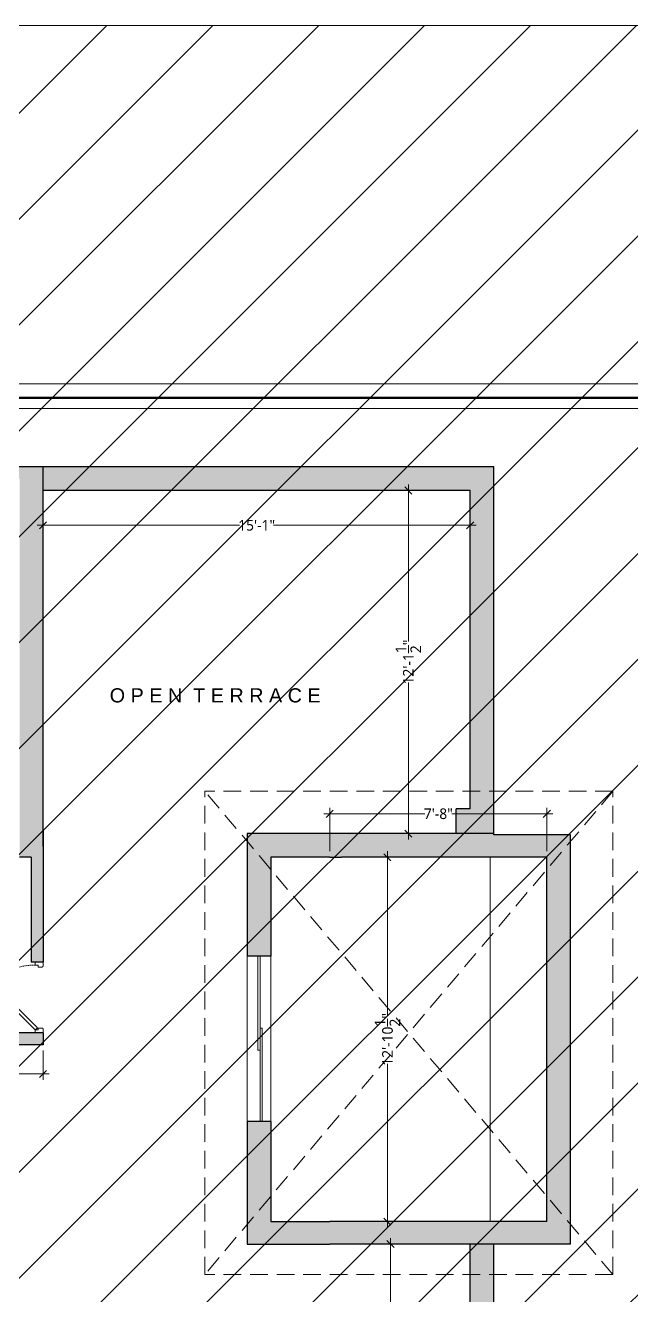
# Model space of a CAD drawing. Header units: inches. Extents: x -179 to 4134, y -2155 to 815.
# Drawn here: x 1454 to 1710, y 276 to 815 of the extents above; entities that cross this region are included whole.
import ezdxf

# ---------------------------------------------------------------- set-up
doc = ezdxf.new("R2010")
doc.units = ezdxf.units.IN
doc.header["$LTSCALE"] = 5
doc.linetypes.add('DASHED', pattern=[0.75, 0.5, -0.25])
doc.linetypes.add('HIDDEN', pattern=[0.375, 0.25, -0.125])
for name, color, linetype, lineweight in [('Balcony', 1, 'Continuous', 13), ('DIM', 5, 'Continuous', 9), ('doors', 24, 'Continuous', 9), ('STEP', 25, 'Continuous', 15), ('text', 7, 'Continuous', 5), ('title', 7, 'Continuous', 5), ('wall', 7, 'Continuous', 30), ('wall hatch', 252, 'Continuous', 5)]:
    doc.layers.add(name, color=color, linetype=linetype, lineweight=lineweight)
doc.styles.add('irfan', font='trebuc.ttf')
doc.styles.add('KARUN', font='arial.ttf')
doc.dimstyles.new('IRFAN', dxfattribs={"dimtxt": 4.5, "dimasz": 3, "dimexe": 2.5, "dimexo": 2.5, "dimgap": 0.09, "dimtad": 0, "dimdec": 1, "dimzin": 3, "dimdsep": 46, "dimlunit": 4, "dimtxsty": 'irfan', "dimblk": 'OBLIQUE', "dimcen": 2, "dimdle": 2.5, "dimclrd": 251, "dimclre": 251, "dimclrt": 7, "dimadec": 0, "dimazin": 0, "dimtm": 1e-09, "dimtfac": 1, "dimtdec": 1, "dimtofl": 0, "dimtmove": 0, "dimatfit": 3, "dimfxl": 2, "dimtolj": 1, "dimtzin": 0, "dimlwd": 0, "dimlwe": -1, "dimarcsym": 0})

# ---------------------------------------------------------------- blocks, each defined once
blk = doc.blocks.new('d2')
at = {"layer": 'doors'}
blk.add_lwpolyline([(-25.9, 26.27), (-2.56, 2.94), (-1.5, 4), (-24.84, 27.34), (-25.9, 26.27)], dxfattribs=at)
blk.add_lwpolyline([(-36, 0), (-34, 0), (-36, 0), (-36, 4), (-34.5, 4), (-34.5, 2.5), (-33.5, 2.5), (-33.5, 0.5), (-33.62, 0.5), (-33.62, 0.38, -0.414214), (-33.88, 0.12), (-34, 0.12), (-34, 0)], format="xyb", dxfattribs=at)
blk.add_lwpolyline([(0, 4), (-1.5, 4), (-1.5, 2.5), (-2.5, 2.5), (-2.5, 0.5), (-2.38, 0.5), (-2.38, 0.38, 0.414214), (-2.12, 0.12), (-2, 0.12), (-2, 0), (0, 0), (-2, 0), (0, 0), (0, 4)], format="xyb", close=True, dxfattribs=at)
at = {"layer": 'doors', "color": 144, "linetype": 'HIDDEN', "ltscale": 0.5}
blk.add_arc((-1.5, 4), 33.03, 120, 182.60256, dxfattribs=at)
blk = doc.blocks.new('door')
at = {"layer": 'doors', "linetype": 'Continuous'}
blk.add_line((0, 0), (0, 0), dxfattribs=at)
at = {"layer": 'doors', "xscale": -1.166666666666717, "yscale": 1.166666666666717, "zscale": 1.166666666666717, "rotation": 270}
blk.add_blockref('d2', (0, 0), dxfattribs=at)
blk = doc.blocks.new('_Oblique')
at = {"color": 0, "linetype": 'ByBlock', "lineweight": -2}
blk.add_line((-0.5, -0.5), (0.5, 0.5), dxfattribs=at)
blk = doc.blocks.new('*D9')
at = {"layer": 'Defpoints', "color": 0, "ltscale": 0.25, "transparency": 16777216}
for p in [(1461.03, 603.18), (1461.03, 602.53), (1642.03, 603.18)]:
    blk.add_point(p, dxfattribs=at)
at = {"layer": 'DIM', "color": 251, "lineweight": 0, "ltscale": 0.25, "transparency": 16777216}
for p, q in [((1458.53, 602.53), (1544.33, 602.53)), ((1644.53, 602.53), (1558.72, 602.53))]:
    blk.add_line(p, q, dxfattribs=at)
at = {"layer": 'DIM', "color": 1, "ltscale": 0.25, "transparency": 16777216}
for p, q in [((1461.03, 600.68), (1461.03, 600.03)), ((1642.03, 600.68), (1642.03, 600.03))]:
    blk.add_line(p, q, dxfattribs=at)
at = {"layer": 'DIM', "color": 251, "lineweight": 0, "ltscale": 0.25, "transparency": 16777216, "xscale": 3, "yscale": 3, "zscale": 3, "rotation": 180}
blk.add_blockref('_Oblique', (1461.03, 602.53), dxfattribs=at)
at = {"layer": 'DIM', "color": 251, "lineweight": 0, "ltscale": 0.25, "transparency": 16777216, "xscale": 3, "yscale": 3, "zscale": 3}
blk.add_blockref('_Oblique', (1642.03, 602.53), dxfattribs=at)
at = {"layer": 'DIM', "color": 1, "ltscale": 0.25, "transparency": 16777216, "insert": (1551.53, 602.53), "char_height": 4.5, "attachment_point": 5, "style": 'irfan'}
blk.add_mtext('\\A1;15\'-1"', dxfattribs=at)
blk = doc.blocks.new('*D10')
at = {"layer": 'Defpoints', "color": 0, "ltscale": 0.25, "transparency": 16777216}
for p in [(1615.82, 617.3), (1615.82, 617.3), (1615.82, 471.8)]:
    blk.add_point(p, dxfattribs=at)
at = {"layer": 'DIM', "color": 251, "lineweight": 0, "ltscale": 0.25, "transparency": 16777216}
for p, q in [((1615.82, 619.8), (1615.82, 553.21)), ((1615.82, 469.3), (1615.82, 535.88))]:
    blk.add_line(p, q, dxfattribs=at)
at = {"layer": 'DIM', "color": 251, "lineweight": 0, "ltscale": 0.25, "transparency": 16777216, "xscale": 3, "yscale": 3, "zscale": 3}
for p, rotation in [((1615.82, 617.3), 90), ((1615.82, 471.8), 270)]:
    blk.add_blockref('_Oblique', p, dxfattribs=dict(at, rotation=rotation))
at = {"layer": 'DIM', "color": 1, "ltscale": 0.25, "transparency": 16777216, "insert": (1615.82, 544.55), "char_height": 4.5, "attachment_point": 5, "rotation": 90, "style": 'irfan'}
blk.add_mtext('\\A1;12\'-1{\\H1x;\\S1/2;}"', dxfattribs=at)
blk = doc.blocks.new('*D11')
at = {"layer": 'Defpoints', "color": 0, "ltscale": 0.25, "transparency": 16777216}
for p in [(1617.35, 297.8), (1608.25, 152.8), (1617.35, 152.8)]:
    blk.add_point(p, dxfattribs=at)
at = {"layer": 'DIM', "color": 1, "ltscale": 0.25, "transparency": 16777216}
for p, q in [((1614.85, 297.8), (1605.75, 297.8)), ((1614.85, 152.8), (1605.75, 152.8))]:
    blk.add_line(p, q, dxfattribs=at)
at = {"layer": 'DIM', "color": 251, "lineweight": 0, "ltscale": 0.25, "transparency": 16777216}
for p, q in [((1608.25, 300.3), (1608.25, 232.49)), ((1608.25, 150.3), (1608.25, 218.1))]:
    blk.add_line(p, q, dxfattribs=at)
at = {"layer": 'DIM', "color": 251, "lineweight": 0, "ltscale": 0.25, "transparency": 16777216, "xscale": 3, "yscale": 3, "zscale": 3}
for p, rotation in [((1608.25, 297.8), 90), ((1608.25, 152.8), 270)]:
    blk.add_blockref('_Oblique', p, dxfattribs=dict(at, rotation=rotation))
at = {"layer": 'DIM', "color": 1, "ltscale": 0.25, "transparency": 16777216, "insert": (1608.25, 225.3), "char_height": 4.5, "attachment_point": 5, "rotation": 90, "style": 'irfan'}
blk.add_mtext('\\A1;12\'-1"', dxfattribs=at)
blk = doc.blocks.new('*D13')
at = {"layer": 'Defpoints', "color": 0, "ltscale": 0.25, "transparency": 16777216}
for p in [(1134.53, 382.3), (1461.03, 382.3), (1134.53, 369.89)]:
    blk.add_point(p, dxfattribs=at)
at = {"layer": 'DIM', "color": 1, "ltscale": 0.25, "transparency": 16777216}
for p, q in [((1134.53, 379.8), (1134.53, 367.39)), ((1461.03, 379.8), (1461.03, 367.39))]:
    blk.add_line(p, q, dxfattribs=at)
at = {"layer": 'DIM', "color": 251, "lineweight": 0, "ltscale": 0.25, "transparency": 16777216}
for p, q in [((1132.03, 369.89), (1288.9, 369.89)), ((1463.53, 369.89), (1306.65, 369.89))]:
    blk.add_line(p, q, dxfattribs=at)
at = {"layer": 'DIM', "color": 251, "lineweight": 0, "ltscale": 0.25, "transparency": 16777216, "xscale": 3, "yscale": 3, "zscale": 3, "rotation": 180.0000000000001}
blk.add_blockref('_Oblique', (1134.53, 369.89), dxfattribs=at)
at = {"layer": 'DIM', "color": 251, "lineweight": 0, "ltscale": 0.25, "transparency": 16777216, "xscale": 3, "yscale": 3, "zscale": 3}
blk.add_blockref('_Oblique', (1461.03, 369.89), dxfattribs=at)
at = {"layer": 'DIM', "color": 1, "ltscale": 0.25, "transparency": 16777216, "insert": (1297.78, 369.89), "char_height": 4.5, "attachment_point": 5, "style": 'irfan'}
blk.add_mtext('\\A1;27\'-2{\\H1x;\\S1/2;}"', dxfattribs=at)
blk = doc.blocks.new('*D15')
at = {"layer": 'Defpoints', "color": 0, "ltscale": 0.25, "transparency": 16777216}
for p in [(1606.22, 461.8), (1606.22, 307.3), (1606.97, 307.3)]:
    blk.add_point(p, dxfattribs=at)
at = {"layer": 'DIM', "color": 251, "lineweight": 0, "ltscale": 0.25, "transparency": 16777216}
for p, q in [((1606.97, 464.3), (1606.97, 394.84)), ((1606.97, 304.8), (1606.97, 374.26))]:
    blk.add_line(p, q, dxfattribs=at)
at = {"layer": 'DIM', "color": 1, "ltscale": 0.25, "transparency": 16777216}
for p, q in [((1608.72, 461.8), (1609.47, 461.8)), ((1608.72, 307.3), (1609.47, 307.3))]:
    blk.add_line(p, q, dxfattribs=at)
at = {"layer": 'DIM', "color": 251, "lineweight": 0, "ltscale": 0.25, "transparency": 16777216, "xscale": 3, "yscale": 3, "zscale": 3}
for p, rotation in [((1606.97, 461.8), 90), ((1606.97, 307.3), 270)]:
    blk.add_blockref('_Oblique', p, dxfattribs=dict(at, rotation=rotation))
at = {"layer": 'DIM', "color": 1, "ltscale": 0.25, "transparency": 16777216, "insert": (1606.97, 384.55), "char_height": 4.5, "attachment_point": 5, "rotation": 90, "style": 'irfan'}
blk.add_mtext('\\A1;12\'-10{\\H1x;\\S1/2;}"', dxfattribs=at)
blk = doc.blocks.new('*D70')
at = {"layer": 'Defpoints', "color": 0, "ltscale": 0.25, "transparency": 16777216}
for p in [(1674.53, 480.2), (1582.53, 461.8), (1674.53, 461.8)]:
    blk.add_point(p, dxfattribs=at)
at = {"layer": 'wall hatch', "color": 251, "lineweight": 0, "ltscale": 0.25, "transparency": 16777216}
for p, q in [((1580.03, 480.2), (1622.79, 480.2)), ((1677.03, 480.2), (1634.27, 480.2))]:
    blk.add_line(p, q, dxfattribs=at)
at = {"layer": 'wall hatch', "color": 251, "ltscale": 0.25, "transparency": 16777216}
for p, q in [((1582.53, 464.3), (1582.53, 482.7)), ((1674.53, 464.3), (1674.53, 482.7))]:
    blk.add_line(p, q, dxfattribs=at)
at = {"layer": 'wall hatch', "color": 251, "lineweight": 0, "ltscale": 0.25, "transparency": 16777216, "xscale": 3, "yscale": 3, "zscale": 3, "rotation": 180}
blk.add_blockref('_Oblique', (1582.53, 480.2), dxfattribs=at)
at = {"layer": 'wall hatch', "color": 251, "lineweight": 0, "ltscale": 0.25, "transparency": 16777216, "xscale": 3, "yscale": 3, "zscale": 3}
blk.add_blockref('_Oblique', (1674.53, 480.2), dxfattribs=at)
at = {"layer": 'wall hatch', "color": 7, "ltscale": 0.25, "transparency": 16777216, "insert": (1628.53, 480.2), "char_height": 4.5, "attachment_point": 5, "style": 'irfan'}
blk.add_mtext('\\A1;7\'-8"', dxfattribs=at)

msp = doc.modelspace()

# ---------------------------------------------------------------- hatches: boundary and pattern name
at = {"lineweight": 15, "ltscale": 0.25, "transparency": 33554687}
h = msp.add_hatch(dxfattribs=at)
h.set_pattern_fill('ANSI31', color=256, scale=10)
h.paths.add_polyline_path([(-179.41, 814.5), (2097.9, 814.5), (2097.9, -2154.98), (-179.41, -2154.98)])
at = {"layer": 'wall hatch', "ltscale": 0.25}
h = msp.add_hatch(color=9, dxfattribs=at)
h.dxf.hatch_style = 1
h.paths.add_polyline_path([(1652.03, 627.3), (1461.03, 627.3), (1461.03, 617.3), (1642.03, 617.3), (1642.03, 482.3), (1636.03, 482.3), (1636.03, 471.8), (1652.03, 471.8)])
h.paths.add_polyline_path([(1652.03, 297.8), (1642.03, 297.8), (1642.03, 152.8), (1461.53, 152.8), (1461.53, 147.8), (1326.53, 147.8), (1326.53, 142.8), (1652.03, 142.8)])
h.paths.add_polyline_path([(1326.53, 152.8), (1134.53, 152.8), (1134.53, 382.3), (1124.53, 382.3), (1124.53, 147.8), (1124.53, 142.8), (1326.53, 142.8), (1326.53, 147.8)])
h = msp.add_hatch(color=256, dxfattribs=at)
h.dxf.hatch_style = 1
h.paths.add_polyline_path([(1461.03, 627.3), (1456.03, 627.3), (1444.03, 627.3), (1444.03, 622.3), (1451.03, 622.3), (1451.03, 480.3), (1451.03, 461.8), (1456.03, 461.8), (1456.03, 417.3), (1461.03, 417.3), (1461.03, 461.8), (1461.03, 473.3), (1461.03, 480.3)])
h = msp.add_hatch(color=256, dxfattribs=at)
h.dxf.hatch_style = 1
h.paths.add_polyline_path([(1684.53, 468.47), (1684.53, 471.3), (1652.03, 471.3), (1652.03, 471.8), (1582.53, 471.8), (1547.53, 471.8), (1547.53, 468.47), (1557.53, 456.62), (1557.53, 461.8), (1582.53, 461.8), (1587.53, 461.8), (1674.53, 461.8), (1674.53, 456.62)])
h.paths.add_polyline_path([(1557.53, 456.62), (1547.53, 468.47), (1547.53, 419.8), (1557.53, 419.8)])
h.paths.add_polyline_path([(1557.53, 349.8), (1547.53, 349.8), (1547.53, 306.12), (1557.53, 317.97)])
h.paths.add_polyline_path([(1684.53, 306.12), (1674.53, 317.97), (1674.53, 307.3), (1582.53, 307.3), (1557.53, 307.3), (1557.53, 317.97), (1547.53, 306.12), (1547.53, 297.8), (1582.53, 297.8), (1652.03, 297.8), (1684.53, 297.8)])
h = msp.add_hatch(color=256, dxfattribs=at)
h.dxf.hatch_style = 1
h.paths.add_polyline_path([(1684.53, 471.3), (1652.03, 471.3), (1584.03, 471.8), (1584.03, 461.8), (1589.03, 461.8), (1674.53, 461.8), (1674.53, 307.3), (1584.03, 307.3), (1584.03, 297.8), (1652.03, 297.8), (1684.53, 297.8)])
h = msp.add_hatch(color=256, dxfattribs=at)
h.dxf.hatch_style = 1
h.paths.add_polyline_path([(1461.03, 387.3), (1403.03, 387.3), (1403.03, 382.3), (1461.03, 382.3)])

# ---------------------------------------------------------------- linework, layer by layer
at = {"lineweight": 15, "ltscale": 0.25}
msp.add_lwpolyline([(-179.41, 814.5), (2097.9, 814.5), (2097.9, -2154.98), (-179.41, -2154.98)], close=True, dxfattribs=at)
at = {"layer": 'Balcony', "color": 251, "linetype": 'DASHED', "ltscale": 3}
for p, q in [((1702.53, 489.8), (1529.53, 489.8)), ((1529.53, 284.8), (1529.53, 489.8)), ((1702.53, 489.8), (1529.53, 284.8)), ((1702.53, 284.8), (1529.53, 489.8)), ((1702.53, 284.8), (1702.53, 489.8)), ((1702.53, 284.8), (1529.53, 284.8))]:
    msp.add_line(p, q, dxfattribs=at)
at = {"layer": 'STEP', "ltscale": 0.2}
msp.add_line((1650.53, 307.3), (1650.53, 461.8), dxfattribs=at)
at = {"layer": 'title'}
for points in [[(1872.78, 44.55), (1872.78, 662.54), (998.77, 662.54), (998.77, 44.55)], [(1862.26, 652.02), (1009.28, 652.02), (1009.28, 56.44), (1862.26, 56.44)]]:
    msp.add_lwpolyline(points, close=True, dxfattribs=at)
at = {"layer": 'title', "color": 7, "linetype": 'Continuous', "const_width": 0.902}
msp.add_lwpolyline([(1866.85, 656.61), (1004.7, 656.61), (1004.7, 50.48), (1866.85, 50.48)], close=True, dxfattribs=at)
at = {"layer": 'wall', "ltscale": 0.25}
for p, q in [((1456.03, 627.3), (1444.03, 627.3)), ((1652.03, 627.3), (1456.03, 627.3)), ((1461.03, 480.3), (1461.03, 627.3)), ((1652.03, 471.3), (1652.03, 627.3)), ((1642.03, 617.3), (1461.03, 617.3)), ((1642.03, 482.3), (1642.03, 617.3)), ((1461.03, 466.3), (1461.03, 480.3)), ((1642.03, 482.3), (1636.03, 482.3)), ((1636.03, 471.8), (1636.03, 482.3)), ((1461.03, 473.3), (1461.03, 461.8)), ((1582.53, 471.8), (1547.53, 471.8)), ((1547.53, 471.8), (1547.53, 419.8)), ((1652.03, 471.8), (1582.53, 471.8)), ((1684.53, 471.3), (1652.03, 471.3)), ((1684.53, 297.8), (1684.53, 471.3)), ((1456.03, 461.8), (1451.03, 461.8)), ((1456.03, 461.8), (1456.03, 417.3)), ((1461.03, 461.8), (1461.03, 417.3)), ((1582.53, 461.8), (1557.53, 461.8)), ((1557.53, 461.8), (1557.53, 419.8)), ((1582.53, 461.8), (1587.53, 461.8)), ((1674.53, 461.8), (1587.53, 461.8)), ((1674.53, 307.3), (1674.53, 461.8)), ((1461.03, 417.3), (1456.03, 417.3)), ((1557.53, 419.8), (1547.53, 419.8)), ((1461.03, 387.3), (1403.03, 387.3)), ((1461.03, 387.3), (1461.03, 382.3)), ((1461.03, 382.3), (1403.03, 382.3)), ((1557.53, 349.8), (1547.53, 349.8)), ((1547.53, 349.8), (1547.53, 297.8)), ((1557.53, 349.8), (1557.53, 307.3)), ((1557.53, 307.3), (1582.53, 307.3)), ((1674.53, 307.3), (1582.53, 307.3)), ((1547.53, 297.8), (1582.53, 297.8)), ((1629.03, 297.8), (1582.53, 297.8)), ((1652.03, 297.8), (1582.53, 297.8)), ((1642.03, 152.8), (1642.03, 297.8)), ((1684.53, 297.8), (1652.03, 297.8)), ((1652.03, 142.8), (1652.03, 297.8))]:
    msp.add_line(p, q, dxfattribs=at)
at = {"layer": 'wall', "lineweight": 9, "ltscale": 0.25}
for p, q in [((1547.53, 419.8), (1547.53, 349.8)), ((1557.53, 419.8), (1557.53, 349.8))]:
    msp.add_line(p, q, dxfattribs=at)
at = {"layer": 'wall', "color": 152, "lineweight": 9, "ltscale": 0.25, "true_color": 0x2776bb}
for p, q in [((1552.08, 419.8), (1552.08, 388.79)), ((1552.97, 419.8), (1552.08, 419.8)), ((1552.97, 379.98), (1552.97, 419.8)), ((1552.08, 388.79), (1552.08, 379.98)), ((1552.97, 389.36), (1552.97, 355.12)), ((1553.86, 389.36), (1552.97, 389.36)), ((1553.86, 349.8), (1553.86, 389.36)), ((1552.08, 379.98), (1552.97, 379.98)), ((1552.97, 355.12), (1552.97, 349.8)), ((1552.97, 349.8), (1553.86, 349.8))]:
    msp.add_line(p, q, dxfattribs=at)

# ---------------------------------------------------------------- block references
at = {"layer": 'doors', "linetype": 'ByBlock', "lineweight": 0, "xscale": 0.7142857142856247, "yscale": 0.7142857142856247, "zscale": 0.7142857142856247, "rotation": 180.0405710793019}
msp.add_blockref('door', (1461.03, 387.3), dxfattribs=at)

# ---------------------------------------------------------------- texts
at = {"layer": 'text', "lineweight": 25, "insert": (1578.47, 527.35), "char_height": 6, "width": 89.0327, "attachment_point": 9, "style": 'KARUN'}
msp.add_mtext('\\A1;\\pxqc,t7,10;O P E N  T E R R A C E', dxfattribs=at)

# ---------------------------------------------------------------- dimensions: what is measured, and where the dimension line sits
at = {"layer": 'DIM', "ltscale": 0.25}
for p1, p2, distance, picture, middle in [((1615.82, 471.8), (1615.82, 617.3), 0, '*D10', (1615.82, 544.55)), ((1642.03, 603.18), (1461.03, 603.18), 0.65, '*D9', (1551.53, 602.53)), ((1606.22, 461.8), (1606.22, 307.3), 0.75, '*D15', (1606.97, 384.55)), ((1461.03, 382.3), (1134.53, 382.3), 12.41, '*D13', (1297.78, 369.89)), ((1617.35, 297.8), (1617.35, 152.8), -9.1, '*D11', (1608.25, 225.3))]:
    dim = msp.add_aligned_dim(p1=p1, p2=p2, distance=distance, dimstyle='IRFAN', override={"dimpost": '\\X', "dimclre": 1, "dimclrt": 1}, dxfattribs=at)
    dim.commit()
    dim.dimension.update_dxf_attribs({"geometry": picture, "text_midpoint": middle})
at = {"layer": 'wall hatch', "ltscale": 0.25}
dim = msp.add_linear_dim(base=(1674.53, 480.2), p1=(1582.53, 461.8), p2=(1674.53, 461.8), dimstyle='IRFAN', override={"dimpost": '\\X'}, dxfattribs=at)
dim.commit()
dim.dimension.update_dxf_attribs({"geometry": '*D70', "text_midpoint": (1628.53, 480.2)})

doc.saveas('drawing.dxf')
